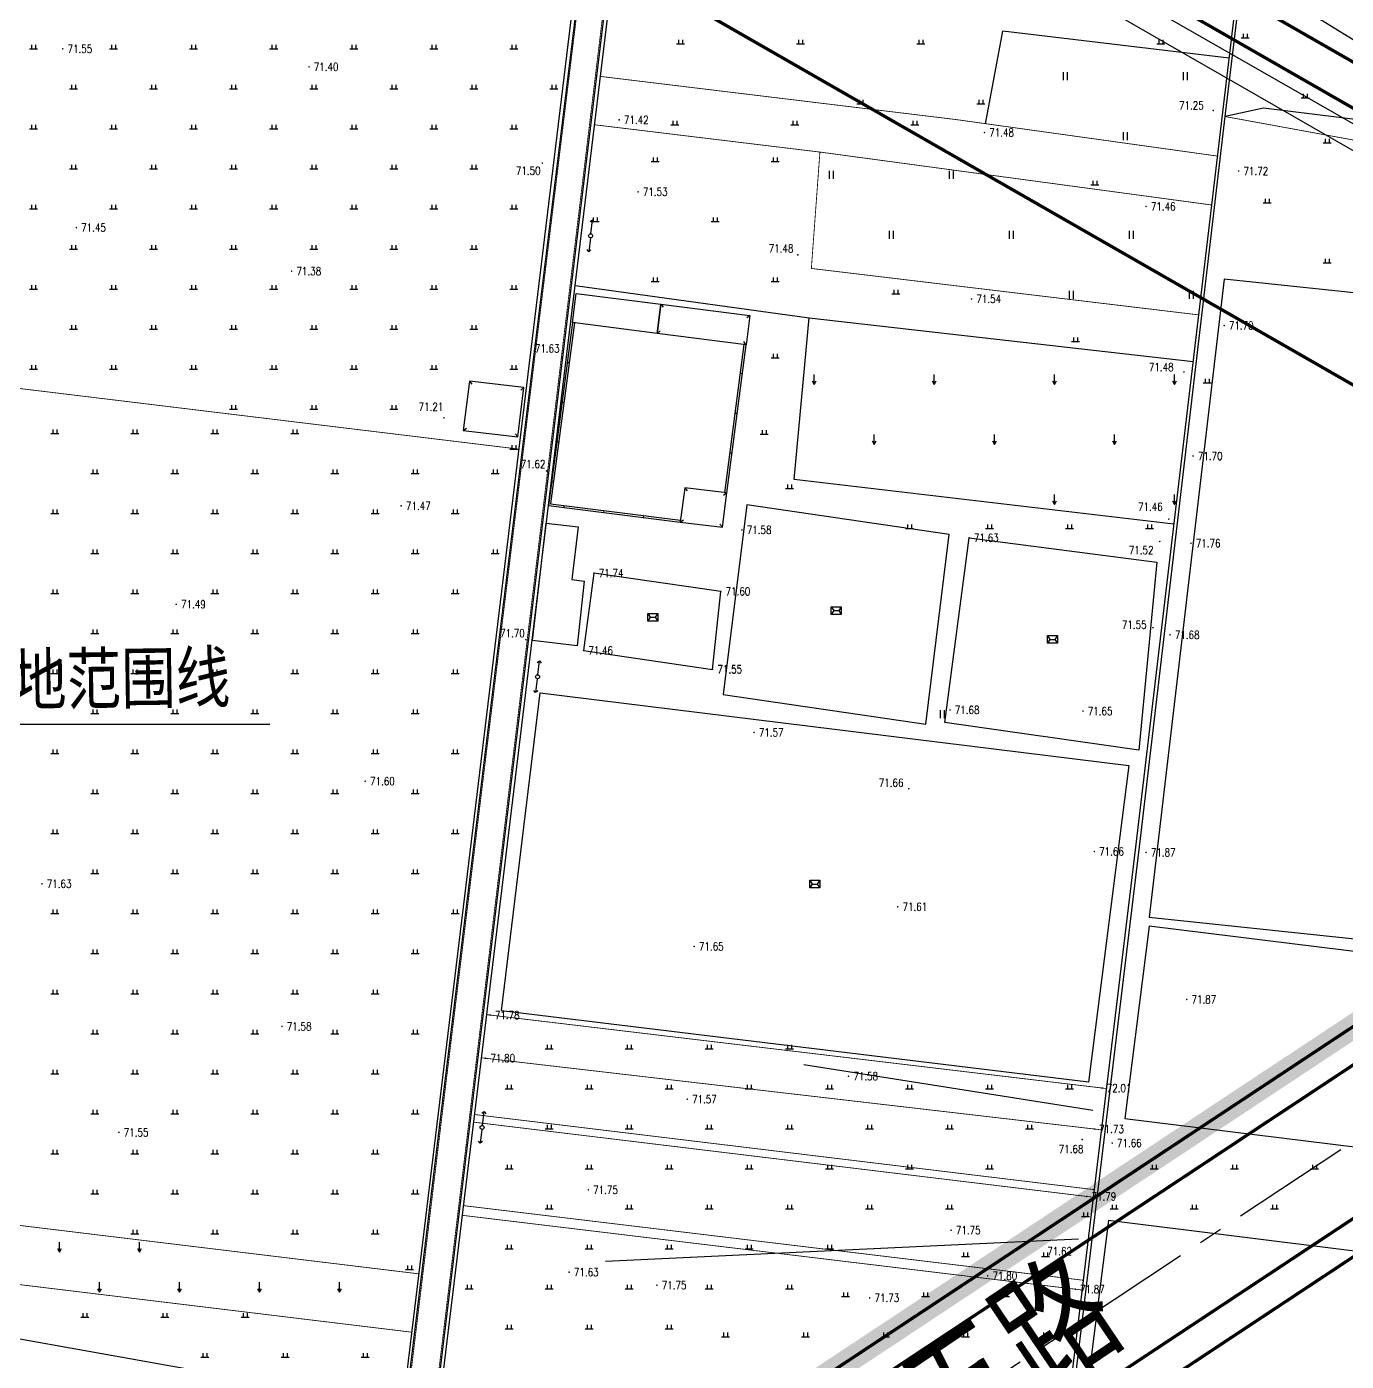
# Model space of a CAD drawing. Extents: x 10519 to 17598, y -625 to 2857.
# Drawn here: x 13424.5 to 13589.3, y 671.2 to 837.9 of the extents above; entities that cross this region are included whole.
import ezdxf
from ezdxf.enums import TextEntityAlignment as Align

# ---------------------------------------------------------------- set-up
doc = ezdxf.new("R2010")
doc.units = 0
doc.header["$MEASUREMENT"] = 0
for name, pattern in [('CENTER', [2, 1.25, -0.25, 0.25, -0.25]), ('CENTERX2', [4, 2.5, -0.5, 0.5, -0.5]), ('L94', [8, 5, -1.5, 0, -1.5])]:
    doc.linetypes.add(name, pattern=pattern)
doc.layers.get('0').update_dxf_attribs({"linetype": 'CONTINUOUS'})
for name, color, linetype in [('00000衢化东路中线', 1, 'CENTER'), ('00000道路边线', 2, 'CONTINUOUS'), ('000道路名称', 6, 'CONTINUOUS'), ('ASSIST', 252, 'CONTINUOUS'), ('DIM_COOR', 3, 'CONTINUOUS'), ('GCD', 224, 'CONTINUOUS'), ('JZD', 1, 'CONTINUOUS'), ('ZJ', 7, 'CONTINUOUS')]:
    doc.layers.add(name, color=color, linetype=linetype)
doc.styles.add('HZ', font='txt8.shx', dxfattribs={"width": 0.8, "bigfont": 'hz.shx'})
doc.styles.add('黑体', font='SIMHEI.TTF', dxfattribs={"width": 0.8})

# ---------------------------------------------------------------- blocks, each defined once
blk = doc.blocks.new('gc119')
for p, q in [((-1, 0), (1, 0)), ((-0.5, 1), (-0.5, 0)), ((0.5, 1), (0.5, 0))]:
    blk.add_line(p, q)
blk = doc.blocks.new('gc121')
for p, q in [((-0.5, -1), (-0.5, 1)), ((0.5, -1), (0.5, 1))]:
    blk.add_line(p, q)
blk = doc.blocks.new('gc120')
for p, q in [((-0.5, 0.87), (0, 0)), ((0, 0), (0, 2.5)), ((0, 0), (0.5, 0.87))]:
    blk.add_line(p, q)
blk = doc.blocks.new('gc013b')
at = {"linetype": 'Continuous'}
blk.add_line((0.5, 0), (4, 0), dxfattribs=at)
at = {"linetype": 'Continuous', "flags": 128}
blk.add_lwpolyline([(3.5, 0.5), (4, 0), (3.5, -0.5)], dxfattribs=at)
blk = doc.blocks.new('gc170')
at = {"linetype": 'Continuous'}
blk.add_circle((0, 0), 0.5, dxfattribs=at)
blk = doc.blocks.new('gc272')
at = {"linetype": 'Continuous'}
blk.add_lwpolyline([(1.25, 0), (1.25, 0), (-1.25, 0), (-1.25, 1.9), (1.25, 1.9)], close=True, dxfattribs=at)
for points in [[(-1.25, 1.9), (-0.625, 0.95), (-1.25, 0)], [(-0.625, 0.95), (0.625, 0.95)], [(1.25, 1.9), (0.625, 0.95), (1.25, 0)]]:
    blk.add_lwpolyline(points, dxfattribs=at)
blk = doc.blocks.new('GC200')
at = {"linetype": 'Continuous', "const_width": 0.2, "flags": 128}
blk.add_lwpolyline([(-0.1, 0, 1), (0.1, 0, 1)], format="xyb", close=True, dxfattribs=at)

msp = doc.modelspace()

# ---------------------------------------------------------------- linework, layer by layer
at = {"layer": '00000衢化东路中线', "color": 6, "linetype": 'CENTERX2', "ltscale": 6}
msp.add_line((13708.73, 777.09), (13155.85, 411.18), dxfattribs=at)
at = {"layer": '00000道路边线', "const_width": 0.4}
for points in [[(13407.08, 938.53, 0.283572), (13380.85, 937.69, -0.283572), (13407.08, 938.53), (13666.31, 789.88, -0.558152), (13667.29, 759.25), (13444.14, 611.57, -0.414214), (13419.19, 616.64), (13273.56, 836.7), (13406.28, 636.16)], [(13527, 647.22), (13452.97, 598.22, 0.414214), (13447.89, 573.28), (13556.46, 409.23, 0.342677), (13577.38, 402.16), (13603.04, 411.08, 0.034015), (13641.8, 427.57), (13798.93, 504.44), (13908.41, 558, 0.372894), (13921.22, 588.12), (13845.8, 822.07, 0.46943), (13824.38, 830.66), (13712.85, 770.22), (13452.97, 598.22)], [(13601.4, 415.8, 0.034046), (13639.57, 432.05), (13797.9, 509.5), (13908.94, 563.82, 0.372894), (13919.19, 587.92), (13843.78, 821.82, 0.46943), (13828.07, 828.11), (13714.91, 766.79), (13451.84, 592.68), (13449.02, 578.82), (13560.84, 409.86), (13572.73, 405.84), (13601.4, 415.8)]]:
    msp.add_lwpolyline(points, format="xyb", dxfattribs=at)
for points in [[(13277.03, 838.7), (13282.74, 866.76), (13385.61, 934.84), (13402.52, 935.38), (13666.5, 784.01), (13667.14, 763.95), (13438.59, 612.69), (13424.73, 615.51), (13277.03, 838.7), (13282.74, 866.76), (13385.61, 934.84), (13282.74, 866.76), (13277.03, 838.7), (13413.74, 632.12)], [(13912.62, 608.3), (13365.9, 921.8)]]:
    msp.add_lwpolyline(points, dxfattribs=at)
at = {"layer": 'ASSIST', "color": 252}
for p, q in [((13503.71, 803.29), (13504.01, 802.9)), ((13492.67, 800.97), (13492.91, 800.94)), ((13514.85, 801.88), (13514.45, 801.57)), ((13503.24, 799.63), (13503.64, 799.93)), ((13514.38, 798.21), (13514.07, 798.61)), ((13514.38, 798.21), (13514.14, 798.24)), ((13492.02, 796.01), (13492.26, 795.98)), ((13479.81, 793.66), (13480.12, 793.27)), ((13513.9, 794.57), (13513.67, 794.6)), ((13486.61, 792.86), (13486.22, 792.55)), ((13491.37, 791.05), (13491.61, 791.02)), ((13513.26, 789.61), (13513.02, 789.64)), ((13479.04, 787.5), (13479.43, 787.8)), ((13485.84, 786.7), (13485.53, 787.09)), ((13490.72, 786.09), (13490.96, 786.06)), ((13512.61, 784.65), (13512.37, 784.68)), ((13490.07, 781.14), (13490.31, 781.1)), ((13506.72, 780.34), (13507.02, 779.94)), ((13511.96, 779.69), (13511.56, 779.39)), ((13511.96, 779.69), (13511.72, 779.72)), ((13491.63, 777.88), (13491.66, 778.12)), ((13496.59, 777.25), (13496.62, 777.49)), ((13501.55, 776.62), (13501.58, 776.86)), ((13506.15, 776.04), (13506.55, 776.34)), ((13506.15, 776.04), (13506.18, 776.28)), ((13511.4, 775.4), (13511.09, 775.79))]:
    msp.add_line(p, q, dxfattribs=at)
at = {"layer": 'ASSIST', "color": 252, "flags": 128}
for points in [[(13247.56, 861.47), (13247.56, 861.47), (13394, 957), (13947, 617), (13562, 386)], [(13493.13, 804.63), (13503.71, 803.29), (13503.24, 799.63), (13492.67, 800.97)], [(13503.24, 799.63), (13503.71, 803.29), (13514.85, 801.88), (13514.38, 798.21)], [(13479.04, 787.5), (13485.84, 786.7), (13486.61, 792.86), (13479.81, 793.66)], [(13511.4, 775.4), (13511.96, 779.69), (13506.72, 780.34), (13506.15, 776.04)], [(13489.41, 775.94), (13493.38, 775.46), (13492.59, 768.88), (13494.14, 768.69), (13493.25, 760.6), (13487.67, 761.27)]]:
    msp.add_lwpolyline(points, close=True, dxfattribs=at)
for points in [[(13374.23, 949.28), (13663.32, 784.02)], [(13373.04, 947.14), (13661.77, 781.39)], [(13544.26, 825.82), (13546.46, 837.38)], [(13574.7, 834), (13546.46, 837.38)], [(13649.53, 819.05), (13579.01, 827.78), (13574.2, 826.72)], [(13493.01, 805.61), (13522.26, 801.58)], [(13492.67, 800.97), (13489.68, 778.13), (13506.15, 776.04)], [(13492.91, 800.94), (13489.95, 778.34), (13506.18, 776.28)], [(13567.8, 775.78), (13520.38, 781.39), (13522.26, 801.58), (13570.21, 796.13)], [(13511.72, 779.72), (13514.14, 798.24)], [(13511.96, 779.69), (13514.38, 798.21)], [(13563.01, 735.45), (13534.5, 499.34)]]:
    msp.add_lwpolyline(points, dxfattribs=at)
at = {"layer": 'ASSIST', "color": 252}
for points in [[(13502.84, 891), (13479.65, 699.22), (13456.78, 510.27), (13451.96, 471.14), (13446.25, 424.72), (13440.27, 374.98)], [(13440.77, 374.87), (13446.75, 424.9), (13452.38, 470.47), (13457.17, 510.24), (13480.09, 699.1), (13503.35, 890.9)], [(13498.88, 891.45), (13498.86, 891.35), (13475.91, 702.23), (13450.69, 494.26), (13449.12, 483.2), (13448.56, 476.68), (13442.22, 424.55)], [(13442.64, 424.52), (13448.95, 476.03), (13476.24, 701.81), (13499.42, 891.27), (13499.43, 891.39)]]:
    msp.add_lwpolyline(points, dxfattribs=at)
at = {"layer": 'ASSIST', "color": 252, "const_width": 0.1, "flags": 128}
for points in [[(13502.7, 891.02), (13479.84, 701.94), (13456.97, 512.99), (13452.15, 473.86), (13446.44, 427.44), (13440.45, 377.7)], [(13573.25, 821.78), (13540.6, 826.34), (13496.18, 831.73)], [(13572.53, 815.67), (13523.59, 822.28), (13495.44, 825.69)], [(13574.2, 826.72), (13653.97, 812.12)], [(13570.9, 801.94), (13522.52, 807.74), (13523.59, 822.28)], [(13398.59, 683.83), (13472.59, 674.85)]]:
    msp.add_lwpolyline(points, dxfattribs=at)
at = {"layer": 'ASSIST', "color": 252, "const_width": 0.1}
msp.add_lwpolyline([(13443.12, 427.41), (13449.44, 478.92), (13476.72, 704.7), (13499.56, 891.37)], dxfattribs=at)
at = {"layer": 'ASSIST', "color": 252, "flags": 128}
for points, elevation in [([(13580.2, 880.4), (13573.9, 827.25), (13563.01, 735.45)], 71.64), ([(13535.03, 499.29), (13563.65, 736.52), (13574.2, 826.72), (13580.68, 880.33)], 71.93)]:
    msp.add_lwpolyline(points, dxfattribs=dict(at, elevation=elevation))
for points, elevation in [([(13574.08, 806.41), (13564.72, 726.71), (13642.55, 718.51), (13651.91, 798.21)], 71.86), ([(13514.45, 778.23), (13511.51, 754.53), (13536.8, 750.8), (13539.75, 774.5)], 71.69), ([(13542.23, 774.1), (13565.66, 771.06), (13563.43, 747.57), (13539.21, 751)], 71.63), ([(13495.35, 769.68), (13494.06, 760.02), (13510.18, 757.65), (13511.21, 767.4)], 71.73), ([(13488.65, 754.71), (13562.19, 745.64), (13557.13, 706.09), (13483.8, 714.99)], 71.63), ([(13564.72, 725.58), (13561.69, 701.53), (13639.3, 691.95), (13642.25, 716)], 71.81), ([(13637.13, 679.14), (13559.66, 688.79), (13552.33, 631.01), (13629.89, 621.44)], 71.87), ([(13456.77, 653.96), (13459.04, 667.65), (13395.66, 678.96), (13391.75, 659.32)], 72.37)]:
    msp.add_lwpolyline(points, close=True, dxfattribs=dict(at, elevation=elevation))
at = {"layer": 'ASSIST', "color": 252, "const_width": 0.1, "flags": 128}
for points, elevation in [([(13405.36, 794.96), (13485.98, 785.17)], 71.45), ([(13559.37, 705.29), (13481.96, 714.52)], 72.01), ([(13481.31, 709.13), (13558.75, 700.13)], 71.8), ([(13557.84, 692.66), (13480.45, 702.04)], 71.7), ([(13557.73, 691.71), (13480.33, 701.09)], 71.79), ([(13399.59, 691.1), (13473.48, 682.14)], 71.77), ([(13479.07, 690.66), (13556.48, 681.34)], 71.73), ([(13478.92, 689.45), (13556.33, 680.12)], 71.78)]:
    msp.add_lwpolyline(points, dxfattribs=dict(at, elevation=elevation))
at = {"layer": 'DIM_COOR', "linetype": 'ByBlock'}
msp.add_lwpolyline([(13454.89, 750.75), (13392.85, 750.75), (13352.39, 680.44)], dxfattribs=at)
at = {"layer": 'JZD', "linetype": 'L94', "ltscale": 2, "flags": 128}
msp.add_lwpolyline([(13268.34, 851.36, 3, 3, 0), (13248.54, 838.27, 3, 3, 0), (13558.91, 369.28, 3, 3, 0), (13611.24, 387.46, 3, 3, 0.033868), (13652.96, 405.2, 3, 3, 0), (13913.06, 532.44, 3, 3, 0), (13894.6, 572.84, 3, 3, 0), (13860.14, 593.14, 3, 3, 0), (13886.5, 637.91, 3, 3, 0.035272), (13890.89, 646.74, 3, 3, 0), (13896.13, 659.44, 3, 3, 0), (13836.59, 844.12, 3, 3, 0), (13693.23, 768.68, 3, 3, 0), (13683.08, 774.5, 3, 3, 0), (13430.04, 607.03, 3, 3, 0), (13268.34, 851.36, 0, 0, 0)], format="xyseb", dxfattribs=at)
at = {"layer": 'ZJ', "linetype": 'ByBlock'}
for p, q in [((13557.68, 702.55), (13521.6, 708.25)), ((13555.89, 686.48), (13496.82, 683.7))]:
    msp.add_line(p, q, dxfattribs=at)

# ---------------------------------------------------------------- block references
at = {"layer": 'ASSIST', "color": 252, "xscale": 0.5, "yscale": 0.5}
for name, p in [('gc119', (13576.7, 836.55)), ('gc119', (13425.35, 835.17)), ('gc119', (13435.35, 835.17)), ('gc119', (13445.35, 835.17)), ('gc119', (13455.35, 835.17)), ('gc119', (13465.35, 835.17)), ('gc119', (13475.35, 835.17)), ('gc119', (13485.35, 835.17)), ('gc119', (13506.18, 835.82)), ('gc119', (13521.18, 835.82)), ('gc119', (13536.18, 835.82)), ('gc119', (13566.18, 835.82)), ('gc121', (13554.26, 831.78)), ('gc121', (13569.26, 831.78)), ('gc119', (13430.35, 830.17)), ('gc119', (13440.35, 830.17)), ('gc119', (13450.35, 830.17)), ('gc119', (13460.35, 830.17)), ('gc119', (13470.35, 830.17)), ('gc119', (13480.35, 830.17)), ('gc119', (13490.35, 830.17)), ('gc119', (13528.68, 828.32)), ('gc119', (13543.68, 828.32)), ('gc119', (13584.2, 829.05)), ('gc119', (13425.35, 825.17)), ('gc119', (13435.35, 825.17)), ('gc119', (13445.35, 825.17)), ('gc119', (13455.35, 825.17)), ('gc119', (13465.35, 825.17)), ('gc119', (13475.35, 825.17)), ('gc119', (13485.35, 825.17)), ('gc119', (13505.45, 825.67)), ('gc119', (13520.45, 825.67)), ('gc119', (13535.45, 825.67)), ('gc121', (13561.76, 824.28)), ('gc119', (13586.96, 823.44)), ('gc119', (13430.35, 820.17)), ('gc119', (13440.35, 820.17)), ('gc119', (13450.35, 820.17)), ('gc119', (13460.35, 820.17)), ('gc119', (13470.35, 820.17)), ('gc119', (13480.35, 820.17)), ('gc119', (13503.01, 821.12)), ('gc119', (13518.01, 821.12)), ('gc121', (13525.02, 819.44)), ('gc121', (13540.02, 819.44)), ('gc119', (13557.95, 818.17)), ('gc119', (13425.35, 815.17)), ('gc119', (13435.35, 815.17)), ('gc119', (13445.35, 815.17)), ('gc119', (13455.35, 815.17)), ('gc119', (13465.35, 815.17)), ('gc119', (13475.35, 815.17)), ('gc119', (13485.35, 815.17)), ('gc119', (13579.46, 815.94)), ('gc119', (13495.51, 813.62)), ('gc119', (13510.51, 813.62)), ('gc170', (13494.95, 811.82)), ('gc121', (13532.52, 811.94)), ('gc121', (13547.52, 811.94)), ('gc121', (13562.52, 811.94)), ('gc119', (13430.35, 810.17)), ('gc119', (13440.35, 810.17)), ('gc119', (13450.35, 810.17)), ('gc119', (13460.35, 810.17)), ('gc119', (13470.35, 810.17)), ('gc119', (13480.35, 810.17)), ('gc119', (13586.96, 808.44)), ('gc119', (13425.35, 805.17)), ('gc119', (13435.35, 805.17)), ('gc119', (13445.35, 805.17)), ('gc119', (13455.35, 805.17)), ('gc119', (13465.35, 805.17)), ('gc119', (13475.35, 805.17)), ('gc119', (13485.35, 805.17)), ('gc119', (13503.01, 806.12)), ('gc119', (13518.01, 806.12)), ('gc119', (13533.06, 804.55)), ('gc121', (13555.02, 804.44)), ('gc121', (13570.02, 804.44)), ('gc119', (13430.35, 800.17)), ('gc119', (13440.35, 800.17)), ('gc119', (13450.35, 800.17)), ('gc119', (13460.35, 800.17)), ('gc119', (13470.35, 800.17)), ('gc119', (13480.35, 800.17)), ('gc119', (13555.51, 798.62)), ('gc119', (13517.99, 796.59)), ('gc119', (13425.35, 795.17)), ('gc119', (13435.35, 795.17)), ('gc119', (13445.35, 795.17)), ('gc119', (13455.35, 795.17)), ('gc119', (13465.35, 795.17)), ('gc119', (13475.35, 795.17)), ('gc119', (13485.35, 795.17)), ('gc120', (13522.88, 793.26)), ('gc120', (13537.88, 793.26)), ('gc120', (13552.88, 793.26)), ('gc120', (13567.88, 793.26)), ('gc119', (13571.96, 793.44)), ('gc119', (13450.35, 790.17)), ('gc119', (13460.35, 790.17)), ('gc119', (13470.35, 790.17)), ('gc119', (13428.01, 787.14)), ('gc119', (13438.01, 787.14)), ('gc119', (13448.01, 787.14)), ('gc119', (13458.01, 787.14)), ('gc119', (13516.61, 787.04)), ('gc120', (13530.38, 785.76)), ('gc120', (13545.38, 785.76)), ('gc120', (13560.38, 785.76)), ('gc119', (13485.35, 785.17)), ('gc119', (13433.01, 782.14)), ('gc119', (13443.01, 782.14)), ('gc119', (13453.01, 782.14)), ('gc119', (13463.01, 782.14)), ('gc119', (13473.01, 782.14)), ('gc119', (13483.01, 782.14)), ('gc119', (13519.77, 780.25)), ('gc120', (13552.88, 778.26)), ('gc120', (13567.88, 778.26)), ('gc119', (13428.01, 777.14)), ('gc119', (13438.01, 777.14)), ('gc119', (13448.01, 777.14)), ('gc119', (13458.01, 777.14)), ('gc119', (13468.01, 777.14)), ('gc119', (13478.01, 777.14)), ('gc119', (13534.77, 775.25)), ('gc119', (13544.77, 775.25)), ('gc119', (13554.77, 775.25)), ('gc119', (13564.77, 775.25)), ('gc119', (13433.01, 772.14)), ('gc119', (13443.01, 772.14)), ('gc119', (13453.01, 772.14)), ('gc119', (13463.01, 772.14)), ('gc119', (13473.01, 772.14)), ('gc119', (13483.01, 772.14)), ('gc119', (13428.01, 767.14)), ('gc119', (13438.01, 767.14)), ('gc119', (13448.01, 767.14)), ('gc119', (13458.01, 767.14)), ('gc119', (13468.01, 767.14)), ('gc119', (13478.01, 767.14)), ('gc272', (13525.63, 764.52)), ('gc272', (13502.7, 763.69)), ('gc119', (13433.01, 762.14)), ('gc119', (13443.01, 762.14)), ('gc119', (13453.01, 762.14)), ('gc119', (13463.01, 762.14)), ('gc119', (13473.01, 762.14)), ('gc272', (13552.63, 760.93)), ('gc119', (13428.01, 757.14)), ('gc119', (13438.01, 757.14)), ('gc119', (13448.01, 757.14)), ('gc119', (13458.01, 757.14)), ('gc119', (13468.01, 757.14)), ('gc119', (13478.01, 757.14)), ('gc170', (13488.31, 756.73)), ('gc119', (13433.01, 752.14)), ('gc119', (13443.01, 752.14)), ('gc119', (13453.01, 752.14)), ('gc119', (13463.01, 752.14)), ('gc119', (13473.01, 752.14)), ('gc121', (13538.91, 752.04)), ('gc119', (13428.01, 747.14)), ('gc119', (13438.01, 747.14)), ('gc119', (13448.01, 747.14)), ('gc119', (13458.01, 747.14)), ('gc119', (13468.01, 747.14)), ('gc119', (13478.01, 747.14)), ('gc119', (13433.01, 742.14)), ('gc119', (13443.01, 742.14)), ('gc119', (13453.01, 742.14)), ('gc119', (13463.01, 742.14)), ('gc119', (13473.01, 742.14)), ('gc119', (13428.01, 737.14)), ('gc119', (13438.01, 737.14)), ('gc119', (13448.01, 737.14)), ('gc119', (13458.01, 737.14)), ('gc119', (13468.01, 737.14)), ('gc119', (13478.01, 737.14)), ('gc119', (13433.01, 732.14)), ('gc119', (13443.01, 732.14)), ('gc119', (13453.01, 732.14)), ('gc119', (13463.01, 732.14)), ('gc119', (13473.01, 732.14)), ('gc272', (13522.94, 730.36)), ('gc119', (13428.01, 727.14)), ('gc119', (13438.01, 727.14)), ('gc119', (13448.01, 727.14)), ('gc119', (13458.01, 727.14)), ('gc119', (13468.01, 727.14)), ('gc119', (13478.01, 727.14)), ('gc119', (13433.01, 722.14)), ('gc119', (13443.01, 722.14)), ('gc119', (13453.01, 722.14)), ('gc119', (13463.01, 722.14)), ('gc119', (13473.01, 722.14)), ('gc119', (13428.01, 717.14)), ('gc119', (13438.01, 717.14)), ('gc119', (13448.01, 717.14)), ('gc119', (13458.01, 717.14)), ('gc119', (13468.01, 717.14)), ('gc119', (13433.01, 712.14)), ('gc119', (13443.01, 712.14)), ('gc119', (13453.01, 712.14)), ('gc119', (13463.01, 712.14)), ('gc119', (13473.01, 712.14)), ('gc119', (13489.77, 710.25)), ('gc119', (13499.77, 710.25)), ('gc119', (13509.77, 710.25)), ('gc119', (13519.77, 710.25)), ('gc119', (13428.01, 707.14)), ('gc119', (13438.01, 707.14)), ('gc119', (13448.01, 707.14)), ('gc119', (13458.01, 707.14)), ('gc119', (13468.01, 707.14)), ('gc119', (13484.77, 705.25)), ('gc119', (13494.77, 705.25)), ('gc119', (13504.77, 705.25)), ('gc119', (13514.77, 705.25)), ('gc119', (13524.77, 705.25)), ('gc119', (13534.77, 705.25)), ('gc119', (13544.77, 705.25)), ('gc119', (13554.77, 705.25)), ('gc119', (13433.01, 702.14)), ('gc119', (13443.01, 702.14)), ('gc119', (13453.01, 702.14)), ('gc119', (13463.01, 702.14)), ('gc119', (13473.01, 702.14)), ('gc170', (13481.39, 700.43)), ('gc119', (13489.77, 700.25)), ('gc119', (13499.77, 700.25)), ('gc119', (13509.77, 700.25)), ('gc119', (13519.77, 700.25)), ('gc119', (13529.77, 700.25)), ('gc119', (13539.77, 700.25)), ('gc119', (13549.77, 700.25)), ('gc119', (13428.01, 697.14)), ('gc119', (13438.01, 697.14)), ('gc119', (13448.01, 697.14)), ('gc119', (13458.01, 697.14)), ('gc119', (13468.01, 697.14)), ('gc119', (13484.77, 695.25)), ('gc119', (13494.77, 695.25)), ('gc119', (13504.77, 695.25)), ('gc119', (13514.77, 695.25)), ('gc119', (13524.77, 695.25)), ('gc119', (13534.77, 695.25)), ('gc119', (13544.77, 695.25)), ('gc119', (13565.36, 695.24)), ('gc119', (13575.36, 695.24)), ('gc119', (13585.36, 695.24)), ('gc119', (13433.01, 692.14)), ('gc119', (13443.01, 692.14)), ('gc119', (13453.01, 692.14)), ('gc119', (13463.01, 692.14)), ('gc119', (13473.01, 692.14)), ('gc119', (13489.77, 690.25)), ('gc119', (13499.77, 690.25)), ('gc119', (13509.77, 690.25)), ('gc119', (13519.77, 690.25)), ('gc119', (13529.77, 690.25)), ('gc119', (13539.77, 690.25)), ('gc119', (13560.36, 690.24)), ('gc119', (13570.36, 690.24)), ('gc119', (13580.36, 690.24)), ('gc119', (13556.78, 689.29)), ('gc119', (13438.01, 687.14)), ('gc119', (13448.01, 687.14)), ('gc119', (13458.01, 687.14)), ('gc119', (13468.01, 687.14)), ('gc120', (13428.59, 684.85)), ('gc120', (13438.59, 684.85)), ('gc119', (13484.77, 685.25)), ('gc119', (13494.77, 685.25)), ('gc119', (13504.77, 685.25)), ('gc119', (13514.77, 685.25)), ('gc119', (13524.77, 685.25)), ('gc119', (13541.78, 684.29)), ('gc119', (13551.78, 684.29)), ('gc119', (13472.33, 682.7)), ('gc120', (13433.59, 679.85)), ('gc120', (13443.59, 679.85)), ('gc120', (13453.59, 679.85)), ('gc120', (13463.59, 679.85)), ('gc119', (13479.77, 680.25)), ('gc119', (13489.77, 680.25)), ('gc119', (13499.77, 680.25)), ('gc119', (13509.77, 680.25)), ('gc119', (13519.77, 680.25)), ('gc119', (13526.78, 679.29)), ('gc119', (13536.78, 679.29)), ('gc119', (13546.78, 679.29)), ('gc119', (13431.77, 676.71)), ('gc119', (13441.77, 676.71)), ('gc119', (13451.77, 676.71)), ('gc119', (13484.77, 675.25)), ('gc119', (13494.77, 675.25)), ('gc119', (13504.77, 675.25)), ('gc119', (13511.78, 674.29)), ('gc119', (13521.78, 674.29)), ('gc119', (13531.78, 674.29)), ('gc119', (13541.78, 674.29)), ('gc119', (13551.78, 674.29)), ('gc119', (13446.77, 671.71)), ('gc119', (13456.77, 671.71)), ('gc119', (13466.77, 671.71))]:
    msp.add_blockref(name, p, dxfattribs=at)
at = {"layer": 'ASSIST', "color": 252}
ref = msp.add_blockref('GC200', (13429, 835.17, 71.55), dxfattribs=dict(at, xscale=0.5, yscale=0.5, zscale=0.5))
ref.add_attrib('height', '71.55', dxfattribs={"layer": 'GCD', "linetype": 'Continuous', "height": 1, "style": 'HZ', "width": 0.8}).set_placement((13429.6, 835.17, 71.55), align=Align.MIDDLE_LEFT)
ref = msp.add_blockref('GC200', (13459.76, 832.93, 71.4), dxfattribs=dict(at, xscale=0.5, yscale=0.5, zscale=0.5))
ref.add_attrib('height', '71.40', dxfattribs={"layer": 'GCD', "linetype": 'Continuous', "height": 1, "style": 'HZ', "width": 0.8}).set_placement((13460.36, 832.93, 71.4), align=Align.MIDDLE_LEFT)
ref = msp.add_blockref('GC200', (13572.72, 827.48, 71.25), dxfattribs=dict(at, xscale=0.5, yscale=0.5, zscale=0.5))
ref.add_attrib('height', '71.25', dxfattribs={"layer": 'GCD', "linetype": 'Continuous', "height": 1, "style": 'HZ', "width": 0.8}).set_placement((13568.45, 828.11, 71.25), align=Align.MIDDLE_LEFT)
ref = msp.add_blockref('GC200', (13498.51, 826.3, 71.42), dxfattribs=dict(at, xscale=0.5, yscale=0.5, zscale=0.5))
ref.add_attrib('height', '71.42', dxfattribs={"layer": 'GCD', "linetype": 'Continuous', "height": 1, "style": 'HZ', "width": 0.8}).set_placement((13499.11, 826.3, 71.42), align=Align.MIDDLE_LEFT)
ref = msp.add_blockref('GC200', (13544.15, 824.71, 71.48), dxfattribs=dict(at, xscale=0.5, yscale=0.5, zscale=0.5))
ref.add_attrib('height', '71.48', dxfattribs={"layer": 'GCD', "linetype": 'Continuous', "height": 1, "style": 'HZ', "width": 0.8}).set_placement((13544.75, 824.71, 71.48), align=Align.MIDDLE_LEFT)
ref = msp.add_blockref('GC200', (13488.91, 820.9, 71.5), dxfattribs=dict(at, xscale=0.5, yscale=0.5, zscale=0.5))
ref.add_attrib('height', '71.50', dxfattribs={"layer": 'GCD', "linetype": 'Continuous', "height": 1, "style": 'HZ', "width": 0.8}).set_placement((13485.61, 819.94, 71.5), align=Align.MIDDLE_LEFT)
ref = msp.add_blockref('GC200', (13575.9, 819.91, 71.72), dxfattribs=dict(at, xscale=0.5, yscale=0.5, zscale=0.5))
ref.add_attrib('height', '71.72', dxfattribs={"layer": 'GCD', "linetype": 'Continuous', "height": 1, "style": 'HZ', "width": 0.8}).set_placement((13576.5, 819.91, 71.72), align=Align.MIDDLE_LEFT)
ref = msp.add_blockref('GC200', (13500.87, 817.31, 71.53), dxfattribs=dict(at, xscale=0.5, yscale=0.5, zscale=0.5))
ref.add_attrib('height', '71.53', dxfattribs={"layer": 'GCD', "linetype": 'Continuous', "height": 1, "style": 'HZ', "width": 0.8}).set_placement((13501.47, 817.31, 71.53), align=Align.MIDDLE_LEFT)
ref = msp.add_blockref('GC200', (13564.33, 815.48, 71.46), dxfattribs=dict(at, xscale=0.5, yscale=0.5, zscale=0.5))
ref.add_attrib('height', '71.46', dxfattribs={"layer": 'GCD', "linetype": 'Continuous', "height": 1, "style": 'HZ', "width": 0.8}).set_placement((13564.93, 815.48, 71.46), align=Align.MIDDLE_LEFT)
at = {"layer": 'ASSIST', "color": 252, "yscale": 0.5}
for p, xscale, rotation in [((13494.95, 811.82), 0.5000000001086595, 83.49117206613926), ((13494.95, 811.82), 0.5000000000079229, 263.1262287729248), ((13488.31, 756.73), 0.5000000000079229, 83.12622877292478), ((13488.31, 756.73), 0.5000000001875756, 262.9864904660041), ((13481.39, 700.43), 0.5000000001875756, 82.98649046600414), ((13481.39, 700.43), 0.4999999999717503, 262.935537220072)]:
    msp.add_blockref('gc013b', p, dxfattribs=dict(at, xscale=xscale, rotation=rotation))
at = {"layer": 'ASSIST', "color": 252}
ref = msp.add_blockref('GC200', (13430.7, 812.85, 71.45), dxfattribs=dict(at, xscale=0.5, yscale=0.5, zscale=0.5))
ref.add_attrib('height', '71.45', dxfattribs={"layer": 'GCD', "linetype": 'Continuous', "height": 1, "style": 'HZ', "width": 0.8}).set_placement((13431.3, 812.85, 71.45), align=Align.MIDDLE_LEFT)
ref = msp.add_blockref('GC200', (13520.83, 809.44, 71.48), dxfattribs=dict(at, xscale=0.5, yscale=0.5, zscale=0.5))
ref.add_attrib('height', '71.48', dxfattribs={"layer": 'GCD', "linetype": 'Continuous', "height": 1, "style": 'HZ', "width": 0.8}).set_placement((13517.19, 810.24, 71.48), align=Align.MIDDLE_LEFT)
ref = msp.add_blockref('GC200', (13457.6, 807.4, 71.38), dxfattribs=dict(at, xscale=0.5, yscale=0.5, zscale=0.5))
ref.add_attrib('height', '71.38', dxfattribs={"layer": 'GCD', "linetype": 'Continuous', "height": 1, "style": 'HZ', "width": 0.8}).set_placement((13458.2, 807.4, 71.38), align=Align.MIDDLE_LEFT)
ref = msp.add_blockref('GC200', (13542.53, 803.93, 71.54), dxfattribs=dict(at, xscale=0.5, yscale=0.5, zscale=0.5))
ref.add_attrib('height', '71.54', dxfattribs={"layer": 'GCD', "linetype": 'Continuous', "height": 1, "style": 'HZ', "width": 0.8}).set_placement((13543.13, 803.93, 71.54), align=Align.MIDDLE_LEFT)
ref = msp.add_blockref('GC200', (13574.09, 800.6, 71.7), dxfattribs=dict(at, xscale=0.5, yscale=0.5, zscale=0.5))
ref.add_attrib('height', '71.70', dxfattribs={"layer": 'GCD', "linetype": 'Continuous', "height": 1, "style": 'HZ', "width": 0.8}).set_placement((13574.68, 800.6, 71.7), align=Align.MIDDLE_LEFT)
ref = msp.add_blockref('GC200', (13491.42, 796.6, 71.62), dxfattribs=dict(at, xscale=0.5, yscale=0.5, zscale=0.5))
ref.add_attrib('height', '71.63', dxfattribs={"layer": 'GCD', "linetype": 'Continuous', "height": 1, "style": 'HZ', "width": 0.8}).set_placement((13487.98, 797.74), align=Align.MIDDLE_LEFT)
ref = msp.add_blockref('GC200', (13569.07, 794.82, 71.48), dxfattribs=dict(at, xscale=0.5, yscale=0.5, zscale=0.5))
ref.add_attrib('height', '71.48', dxfattribs={"layer": 'GCD', "linetype": 'Continuous', "height": 1, "style": 'HZ', "width": 0.8}).set_placement((13564.68, 795.42, 71.48), align=Align.MIDDLE_LEFT)
ref = msp.add_blockref('GC200', (13476.62, 789.08, 71.21), dxfattribs=dict(at, xscale=0.5, yscale=0.5, zscale=0.5))
ref.add_attrib('height', '71.21', dxfattribs={"layer": 'GCD', "linetype": 'Continuous', "height": 1, "style": 'HZ', "width": 0.8}).set_placement((13473.46, 790.46, 71.21), align=Align.MIDDLE_LEFT)
ref = msp.add_blockref('GC200', (13489.44, 782.45, 71.62), dxfattribs=dict(at, xscale=0.5, yscale=0.5, zscale=0.5))
ref.add_attrib('height', '71.62', dxfattribs={"layer": 'GCD', "linetype": 'Continuous', "height": 1, "style": 'HZ', "width": 0.8}).set_placement((13486.21, 783.3), align=Align.MIDDLE_LEFT)
ref = msp.add_blockref('GC200', (13570.21, 784.31, 71.7), dxfattribs=dict(at, xscale=0.5, yscale=0.5, zscale=0.5))
ref.add_attrib('height', '71.70', dxfattribs={"layer": 'GCD', "linetype": 'Continuous', "height": 1, "style": 'HZ', "width": 0.8}).set_placement((13570.81, 784.31, 71.7), align=Align.MIDDLE_LEFT)
ref = msp.add_blockref('GC200', (13471.28, 778.08, 71.47), dxfattribs=dict(at, xscale=0.5, yscale=0.5, zscale=0.5))
ref.add_attrib('height', '71.47', dxfattribs={"layer": 'GCD', "linetype": 'Continuous', "height": 1, "style": 'HZ', "width": 0.8}).set_placement((13471.88, 778.08, 71.47), align=Align.MIDDLE_LEFT)
ref = msp.add_blockref('GC200', (13567.17, 776.43, 71.46), dxfattribs=dict(at, xscale=0.5, yscale=0.5, zscale=0.5))
ref.add_attrib('height', '71.46', dxfattribs={"layer": 'GCD', "linetype": 'Continuous', "height": 1, "style": 'HZ', "width": 0.8}).set_placement((13563.33, 777.97, 71.46), align=Align.MIDDLE_LEFT)
ref = msp.add_blockref('GC200', (13513.85, 775.08, 71.58), dxfattribs=dict(at, xscale=0.5, yscale=0.5, zscale=0.5))
ref.add_attrib('height', '71.58', dxfattribs={"layer": 'GCD', "linetype": 'Continuous', "height": 1, "style": 'HZ', "width": 0.8}).set_placement((13514.45, 775.08, 71.58), align=Align.MIDDLE_LEFT)
ref = msp.add_blockref('GC200', (13542.23, 774.1, 71.63), dxfattribs=dict(at, xscale=0.5, yscale=0.5, zscale=0.5))
ref.add_attrib('height', '71.63', dxfattribs={"layer": 'GCD', "linetype": 'Continuous', "height": 1, "style": 'HZ', "width": 0.8}).set_placement((13542.83, 774.1, 71.63), align=Align.MIDDLE_LEFT)
ref = msp.add_blockref('GC200', (13566.05, 773.64, 71.52), dxfattribs=dict(at, xscale=0.5, yscale=0.5, zscale=0.5))
ref.add_attrib('height', '71.52', dxfattribs={"layer": 'GCD', "linetype": 'Continuous', "height": 1, "style": 'HZ', "width": 0.8}).set_placement((13562.17, 772.56, 71.52), align=Align.MIDDLE_LEFT)
ref = msp.add_blockref('GC200', (13569.94, 773.4, 71.76), dxfattribs=dict(at, xscale=0.5, yscale=0.5, zscale=0.5))
ref.add_attrib('height', '71.76', dxfattribs={"layer": 'GCD', "linetype": 'Continuous', "height": 1, "style": 'HZ', "width": 0.8}).set_placement((13570.54, 773.4, 71.76), align=Align.MIDDLE_LEFT)
ref = msp.add_blockref('GC200', (13495.35, 769.68, 71.73), dxfattribs=dict(at, xscale=0.5, yscale=0.5, zscale=0.5))
ref.add_attrib('height', '71.74', dxfattribs={"layer": 'GCD', "linetype": 'Continuous', "height": 1, "style": 'HZ', "width": 0.8}).set_placement((13495.95, 769.68, 71.73), align=Align.MIDDLE_LEFT)
ref = msp.add_blockref('GC200', (13511.21, 767.4, 71.6), dxfattribs=dict(at, xscale=0.5, yscale=0.5, zscale=0.5))
ref.add_attrib('height', '71.60', dxfattribs={"layer": 'GCD', "linetype": 'Continuous', "height": 1, "style": 'HZ', "width": 0.8}).set_placement((13511.81, 767.4, 71.6), align=Align.MIDDLE_LEFT)
ref = msp.add_blockref('GC200', (13443.18, 765.78, 71.49), dxfattribs=dict(at, xscale=0.5, yscale=0.5, zscale=0.5))
ref.add_attrib('height', '71.49', dxfattribs={"layer": 'GCD', "linetype": 'Continuous', "height": 1, "style": 'HZ', "width": 0.8}).set_placement((13443.78, 765.78, 71.49), align=Align.MIDDLE_LEFT)
ref = msp.add_blockref('GC200', (13565.19, 762.86, 71.55), dxfattribs=dict(at, xscale=0.5, yscale=0.5, zscale=0.5))
ref.add_attrib('height', '71.55', dxfattribs={"layer": 'GCD', "linetype": 'Continuous', "height": 1, "style": 'HZ', "width": 0.8}).set_placement((13561.31, 763.23, 71.55), align=Align.MIDDLE_LEFT)
ref = msp.add_blockref('GC200', (13486.85, 761.37, 71.7), dxfattribs=dict(at, xscale=0.5, yscale=0.5, zscale=0.5))
ref.add_attrib('height', '71.70', dxfattribs={"layer": 'GCD', "linetype": 'Continuous', "height": 1, "style": 'HZ', "width": 0.8}).set_placement((13483.63, 762.17), align=Align.MIDDLE_LEFT)
ref = msp.add_blockref('GC200', (13567.33, 761.97, 71.68), dxfattribs=dict(at, xscale=0.5, yscale=0.5, zscale=0.5))
ref.add_attrib('height', '71.68', dxfattribs={"layer": 'GCD', "linetype": 'Continuous', "height": 1, "style": 'HZ', "width": 0.8}).set_placement((13567.93, 761.97, 71.68), align=Align.MIDDLE_LEFT)
ref = msp.add_blockref('GC200', (13494.06, 760.02, 71.46), dxfattribs=dict(at, xscale=0.5, yscale=0.5, zscale=0.5))
ref.add_attrib('height', '71.46', dxfattribs={"layer": 'GCD', "linetype": 'Continuous', "height": 1, "style": 'HZ', "width": 0.8}).set_placement((13494.66, 760.02, 71.46), align=Align.MIDDLE_LEFT)
ref = msp.add_blockref('GC200', (13510.18, 757.66, 71.55), dxfattribs=dict(at, xscale=0.5, yscale=0.5, zscale=0.5))
ref.add_attrib('height', '71.55', dxfattribs={"layer": 'GCD', "linetype": 'Continuous', "height": 1, "style": 'HZ', "width": 0.8}).set_placement((13510.78, 757.66, 71.55), align=Align.MIDDLE_LEFT)
ref = msp.add_blockref('GC200', (13510.18, 757.65, 71.55), dxfattribs=dict(at, xscale=0.5, yscale=0.5, zscale=0.5))
ref.add_attrib('height', '71.55', dxfattribs={"layer": 'GCD', "linetype": 'Continuous', "height": 1, "style": 'HZ', "width": 0.8}).set_placement((13510.78, 757.65, 71.55), align=Align.MIDDLE_LEFT)
ref = msp.add_blockref('GC200', (13539.84, 752.58, 71.68), dxfattribs=dict(at, xscale=0.5, yscale=0.5, zscale=0.5))
ref.add_attrib('height', '71.68', dxfattribs={"layer": 'GCD', "linetype": 'Continuous', "height": 1, "style": 'HZ', "width": 0.8}).set_placement((13540.44, 752.58, 71.68), align=Align.MIDDLE_LEFT)
ref = msp.add_blockref('GC200', (13556.45, 752.44, 71.65), dxfattribs=dict(at, xscale=0.5, yscale=0.5, zscale=0.5))
ref.add_attrib('height', '71.65', dxfattribs={"layer": 'GCD', "linetype": 'Continuous', "height": 1, "style": 'HZ', "width": 0.8}).set_placement((13557.05, 752.44, 71.65), align=Align.MIDDLE_LEFT)
ref = msp.add_blockref('GC200', (13515.36, 749.77, 71.57), dxfattribs=dict(at, xscale=0.5, yscale=0.5, zscale=0.5))
ref.add_attrib('height', '71.57', dxfattribs={"layer": 'GCD', "linetype": 'Continuous', "height": 1, "style": 'HZ', "width": 0.8}).set_placement((13515.96, 749.77, 71.57), align=Align.MIDDLE_LEFT)
ref = msp.add_blockref('GC200', (13466.79, 743.68, 71.6), dxfattribs=dict(at, xscale=0.5, yscale=0.5, zscale=0.5))
ref.add_attrib('height', '71.60', dxfattribs={"layer": 'GCD', "linetype": 'Continuous', "height": 1, "style": 'HZ', "width": 0.8}).set_placement((13467.39, 743.68, 71.6), align=Align.MIDDLE_LEFT)
ref = msp.add_blockref('GC200', (13534.69, 742.75, 71.66), dxfattribs=dict(at, xscale=0.5, yscale=0.5, zscale=0.5))
ref.add_attrib('height', '71.66', dxfattribs={"layer": 'GCD', "linetype": 'Continuous', "height": 1, "style": 'HZ', "width": 0.8}).set_placement((13530.94, 743.49, 71.66), align=Align.MIDDLE_LEFT)
ref = msp.add_blockref('GC200', (13557.87, 734.9, 71.66), dxfattribs=dict(at, xscale=0.5, yscale=0.5, zscale=0.5))
ref.add_attrib('height', '71.66', dxfattribs={"layer": 'GCD', "linetype": 'Continuous', "height": 1, "style": 'HZ', "width": 0.8}).set_placement((13558.47, 734.9, 71.66), align=Align.MIDDLE_LEFT)
ref = msp.add_blockref('GC200', (13564.33, 734.78, 71.87), dxfattribs=dict(at, xscale=0.5, yscale=0.5, zscale=0.5))
ref.add_attrib('height', '71.87', dxfattribs={"layer": 'GCD', "linetype": 'Continuous', "height": 1, "style": 'HZ', "width": 0.8}).set_placement((13564.93, 734.78, 71.87), align=Align.MIDDLE_LEFT)
ref = msp.add_blockref('GC200', (13426.41, 730.87, 71.62), dxfattribs=dict(at, xscale=0.5, yscale=0.5, zscale=0.5))
ref.add_attrib('height', '71.63', dxfattribs={"layer": 'GCD', "linetype": 'Continuous', "height": 1, "style": 'HZ', "width": 0.8}).set_placement((13427.01, 730.87, 71.62), align=Align.MIDDLE_LEFT)
ref = msp.add_blockref('GC200', (13533.31, 728, 71.61), dxfattribs=dict(at, xscale=0.5, yscale=0.5, zscale=0.5))
ref.add_attrib('height', '71.61', dxfattribs={"layer": 'GCD', "linetype": 'Continuous', "height": 1, "style": 'HZ', "width": 0.8}).set_placement((13533.91, 728, 71.61), align=Align.MIDDLE_LEFT)
ref = msp.add_blockref('GC200', (13507.88, 723.04, 71.65), dxfattribs=dict(at, xscale=0.5, yscale=0.5, zscale=0.5))
ref.add_attrib('height', '71.65', dxfattribs={"layer": 'GCD', "linetype": 'Continuous', "height": 1, "style": 'HZ', "width": 0.8}).set_placement((13508.48, 723.04, 71.65), align=Align.MIDDLE_LEFT)
ref = msp.add_blockref('GC200', (13569.41, 716.42, 71.87), dxfattribs=dict(at, xscale=0.5, yscale=0.5, zscale=0.5))
ref.add_attrib('height', '71.87', dxfattribs={"layer": 'GCD', "linetype": 'Continuous', "height": 1, "style": 'HZ', "width": 0.8}).set_placement((13570.01, 716.42, 71.87), align=Align.MIDDLE_LEFT)
ref = msp.add_blockref('GC200', (13482.38, 714.47, 71.78), dxfattribs=dict(at, xscale=0.5, yscale=0.5, zscale=0.5))
ref.add_attrib('height', '71.78', dxfattribs={"layer": 'GCD', "linetype": 'Continuous', "height": 1, "style": 'HZ', "width": 0.8}).set_placement((13482.98, 714.47, 71.78), align=Align.MIDDLE_LEFT)
ref = msp.add_blockref('GC200', (13456.39, 713.05, 71.58), dxfattribs=dict(at, xscale=0.5, yscale=0.5, zscale=0.5))
ref.add_attrib('height', '71.58', dxfattribs={"layer": 'GCD', "linetype": 'Continuous', "height": 1, "style": 'HZ', "width": 0.8}).set_placement((13456.99, 713.05, 71.58), align=Align.MIDDLE_LEFT)
ref = msp.add_blockref('GC200', (13481.83, 709.07, 71.8), dxfattribs=dict(at, xscale=0.5, yscale=0.5, zscale=0.5))
ref.add_attrib('height', '71.80', dxfattribs={"layer": 'GCD', "linetype": 'Continuous', "height": 1, "style": 'HZ', "width": 0.8}).set_placement((13482.43, 709.07, 71.8), align=Align.MIDDLE_LEFT)
ref = msp.add_blockref('GC200', (13527.17, 706.82, 71.58), dxfattribs=dict(at, xscale=0.5, yscale=0.5, zscale=0.5))
ref.add_attrib('height', '71.58', dxfattribs={"layer": 'GCD', "linetype": 'Continuous', "height": 1, "style": 'HZ', "width": 0.8}).set_placement((13527.77, 706.82, 71.58), align=Align.MIDDLE_LEFT)
ref = msp.add_blockref('GC200', (13558.82, 705.35, 72.01), dxfattribs=dict(at, xscale=0.5, yscale=0.5, zscale=0.5))
ref.add_attrib('height', '72.01', dxfattribs={"layer": 'GCD', "linetype": 'Continuous', "height": 1, "style": 'HZ', "width": 0.8}).set_placement((13559.42, 705.35, 72.01), align=Align.MIDDLE_LEFT)
ref = msp.add_blockref('GC200', (13507.02, 703.95, 71.57), dxfattribs=dict(at, xscale=0.5, yscale=0.5, zscale=0.5))
ref.add_attrib('height', '71.57', dxfattribs={"layer": 'GCD', "linetype": 'Continuous', "height": 1, "style": 'HZ', "width": 0.8}).set_placement((13507.62, 703.95, 71.57), align=Align.MIDDLE_LEFT)
ref = msp.add_blockref('GC200', (13436.02, 699.81, 71.55), dxfattribs=dict(at, xscale=0.5, yscale=0.5, zscale=0.5))
ref.add_attrib('height', '71.55', dxfattribs={"layer": 'GCD', "linetype": 'Continuous', "height": 1, "style": 'HZ', "width": 0.8}).set_placement((13436.62, 699.81, 71.55), align=Align.MIDDLE_LEFT)
ref = msp.add_blockref('GC200', (13557.87, 700.23, 71.73), dxfattribs=dict(at, xscale=0.5, yscale=0.5, zscale=0.5))
ref.add_attrib('height', '71.73', dxfattribs={"layer": 'GCD', "linetype": 'Continuous', "height": 1, "style": 'HZ', "width": 0.8}).set_placement((13558.47, 700.23, 71.73), align=Align.MIDDLE_LEFT)
ref = msp.add_blockref('GC200', (13556.35, 698.92, 71.68), dxfattribs=dict(at, xscale=0.5, yscale=0.5, zscale=0.5))
ref.add_attrib('height', '71.68', dxfattribs={"layer": 'GCD', "linetype": 'Continuous', "height": 1, "style": 'HZ', "width": 0.8}).set_placement((13553.42, 697.73, 71.68), align=Align.MIDDLE_LEFT)
ref = msp.add_blockref('GC200', (13560.1, 698.48, 71.66), dxfattribs=dict(at, xscale=0.5, yscale=0.5, zscale=0.5))
ref.add_attrib('height', '71.66', dxfattribs={"layer": 'GCD', "linetype": 'Continuous', "height": 1, "style": 'HZ', "width": 0.8}).set_placement((13560.7, 698.48, 71.66), align=Align.MIDDLE_LEFT)
ref = msp.add_blockref('GC200', (13494.66, 692.63, 71.75), dxfattribs=dict(at, xscale=0.5, yscale=0.5, zscale=0.5))
ref.add_attrib('height', '71.75', dxfattribs={"layer": 'GCD', "linetype": 'Continuous', "height": 1, "style": 'HZ', "width": 0.8}).set_placement((13495.26, 692.63, 71.75), align=Align.MIDDLE_LEFT)
ref = msp.add_blockref('GC200', (13556.92, 691.81, 71.79), dxfattribs=dict(at, xscale=0.5, yscale=0.5, zscale=0.5))
ref.add_attrib('height', '71.79', dxfattribs={"layer": 'GCD', "linetype": 'Continuous', "height": 1, "style": 'HZ', "width": 0.8}).set_placement((13557.52, 691.81, 71.79), align=Align.MIDDLE_LEFT)
ref = msp.add_blockref('GC200', (13539.98, 687.59, 71.75), dxfattribs=dict(at, xscale=0.5, yscale=0.5, zscale=0.5))
ref.add_attrib('height', '71.75', dxfattribs={"layer": 'GCD', "linetype": 'Continuous', "height": 1, "style": 'HZ', "width": 0.8}).set_placement((13540.58, 687.59, 71.75), align=Align.MIDDLE_LEFT)
ref = msp.add_blockref('GC200', (13555.85, 685.46, 71.62), dxfattribs=dict(at, xscale=0.5, yscale=0.5, zscale=0.5))
ref.add_attrib('height', '71.62', dxfattribs={"layer": 'GCD', "linetype": 'Continuous', "height": 1, "style": 'HZ', "width": 0.8}).set_placement((13551.99, 684.96, 71.62), align=Align.MIDDLE_LEFT)
ref = msp.add_blockref('GC200', (13492.26, 682.35, 71.63), dxfattribs=dict(at, xscale=0.5, yscale=0.5, zscale=0.5))
ref.add_attrib('height', '71.63', dxfattribs={"layer": 'GCD', "linetype": 'Continuous', "height": 1, "style": 'HZ', "width": 0.8}).set_placement((13492.86, 682.35, 71.63), align=Align.MIDDLE_LEFT)
ref = msp.add_blockref('GC200', (13544.55, 681.89, 71.8), dxfattribs=dict(at, xscale=0.5, yscale=0.5, zscale=0.5))
ref.add_attrib('height', '71.80', dxfattribs={"layer": 'GCD', "linetype": 'Continuous', "height": 1, "style": 'HZ', "width": 0.8}).set_placement((13545.15, 681.89, 71.8), align=Align.MIDDLE_LEFT)
ref = msp.add_blockref('GC200', (13503.23, 680.72, 71.75), dxfattribs=dict(at, xscale=0.5, yscale=0.5, zscale=0.5))
ref.add_attrib('height', '71.75', dxfattribs={"layer": 'GCD', "linetype": 'Continuous', "height": 1, "style": 'HZ', "width": 0.8}).set_placement((13503.83, 680.72, 71.75), align=Align.MIDDLE_LEFT)
ref = msp.add_blockref('GC200', (13555.48, 680.23, 71.87), dxfattribs=dict(at, xscale=0.5, yscale=0.5, zscale=0.5))
ref.add_attrib('height', '71.87', dxfattribs={"layer": 'GCD', "linetype": 'Continuous', "height": 1, "style": 'HZ', "width": 0.8}).set_placement((13556.08, 680.23, 71.87), align=Align.MIDDLE_LEFT)
ref = msp.add_blockref('GC200', (13529.81, 679.13, 71.73), dxfattribs=dict(at, xscale=0.5, yscale=0.5, zscale=0.5))
ref.add_attrib('height', '71.73', dxfattribs={"layer": 'GCD', "linetype": 'Continuous', "height": 1, "style": 'HZ', "width": 0.8}).set_placement((13530.41, 679.13, 71.73), align=Align.MIDDLE_LEFT)

# ---------------------------------------------------------------- texts
at = {"layer": '000道路名称', "color": 0, "style": '黑体', "width": 0.8}
for s, height, rotation, p in [('规划用地范围线', 6.25, 0.8095, (13402.24, 752.93, 71.13)), ('纬五路', 12.5, 34.0057, (13528.19, 651.75))]:
    msp.add_text(s, height=height, rotation=rotation, dxfattribs=at).set_placement(p)

doc.saveas('drawing.dxf')
